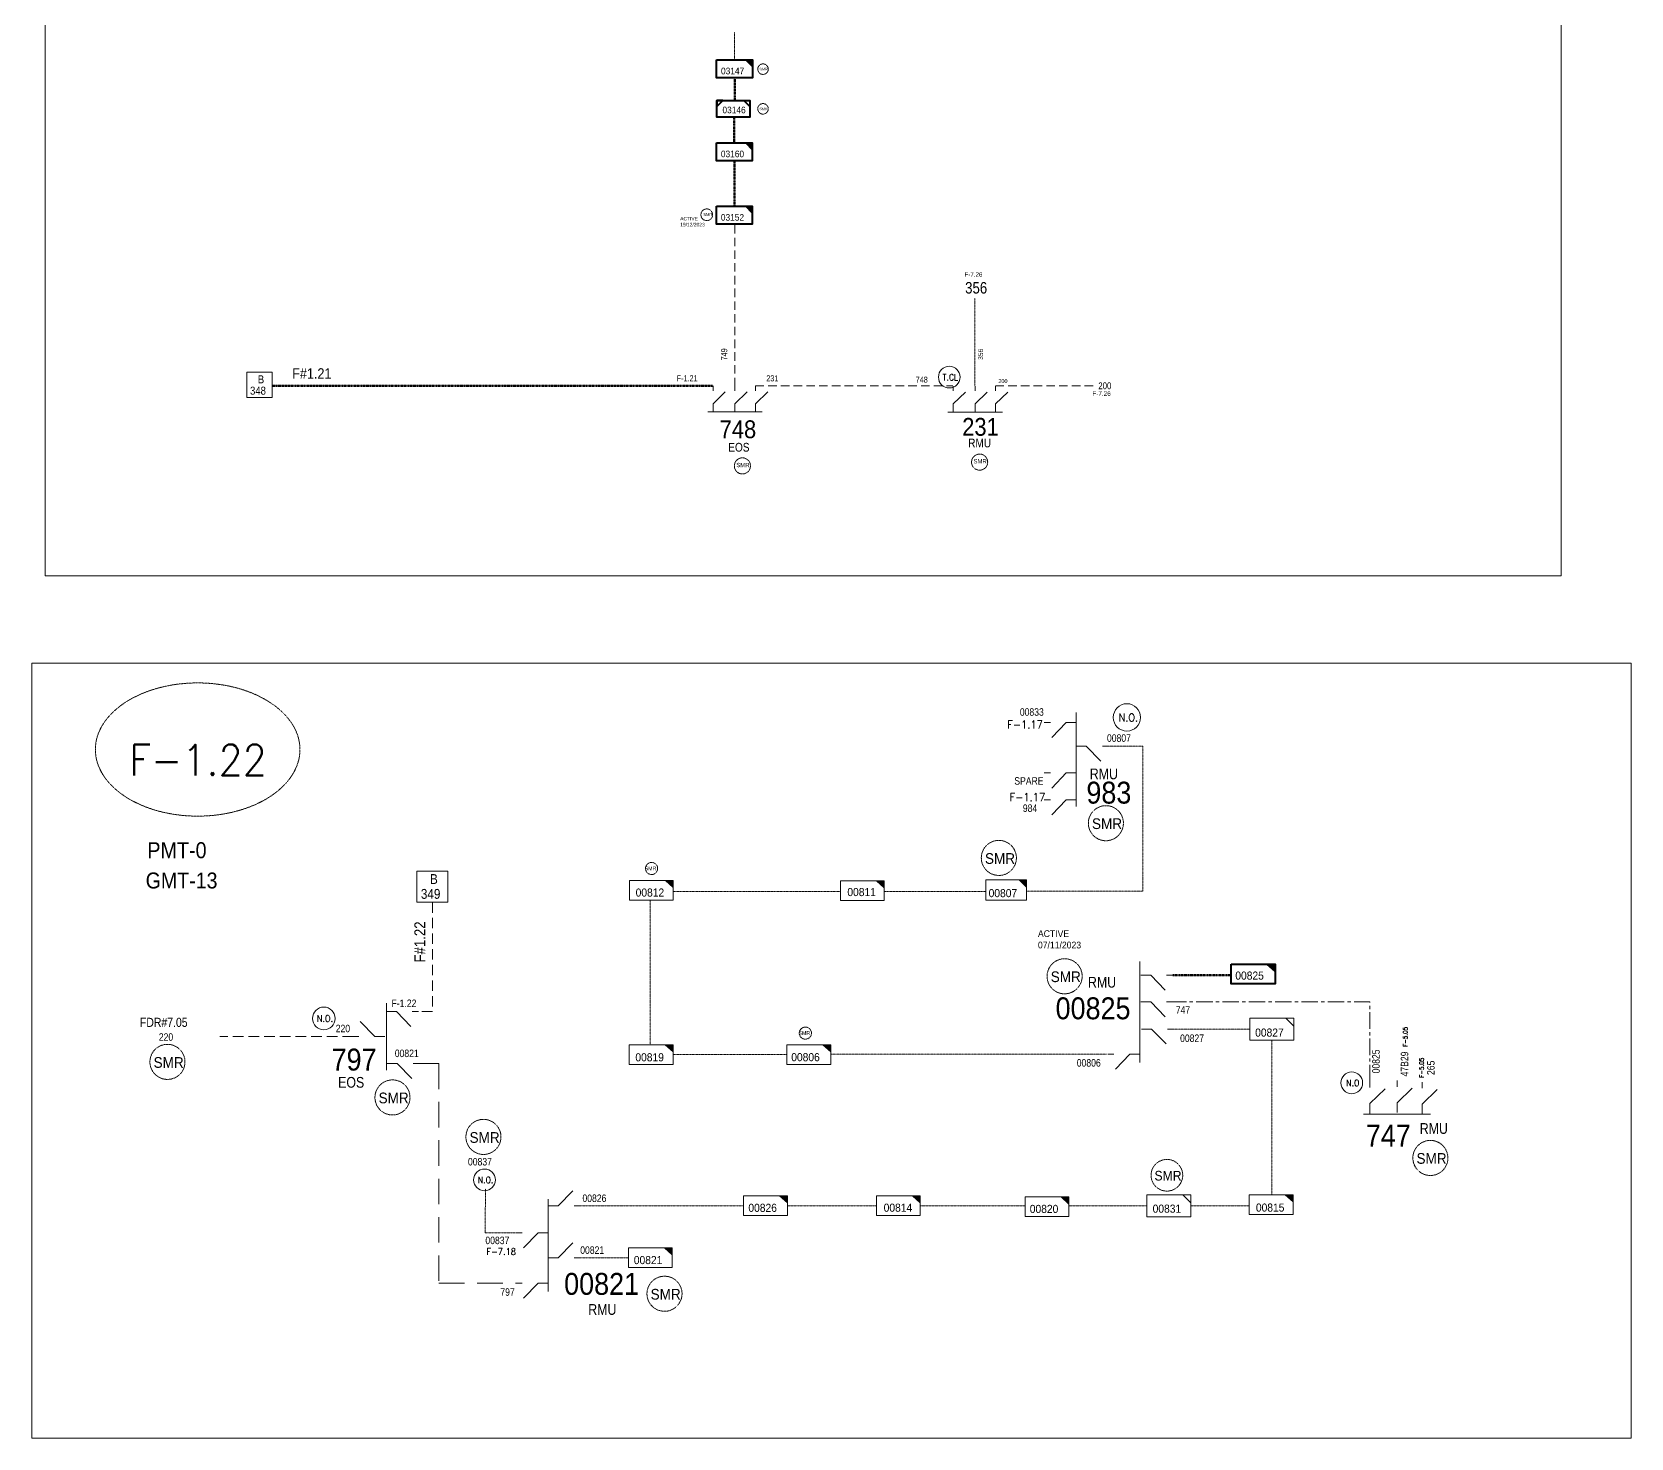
# Model space of a CAD drawing. Header units: metres. Extents: x 65984 to 144644, y -19036 to 23726.
# Drawn here: x 115214 to 116528, y 447 to 1601 of the extents above; entities that cross this region are included whole.
import ezdxf
from ezdxf.enums import TextEntityAlignment as Align

# ---------------------------------------------------------------- set-up
doc = ezdxf.new("R2010")
doc.units = ezdxf.units.M
doc.header["$MEASUREMENT"] = 0
for name, pattern in [('( Center )', [2, 1.25, -0.25, 0.25, -0.25]), ('DGN Style 3', [0.013877, 0, -0.013877]), ('HIDDEN2', [2381.25, 1587.5, -793.75])]:
    doc.linetypes.add(name, pattern=pattern)
doc.layers.get('0').update_dxf_attribs({"color": 95, "lineweight": 40})
for name, color, linetype, lineweight in [('d_eos', 111, 'Continuous', 40), ('d_eos no', 121, 'Continuous', 40), ('d_switch', 95, 'Continuous', 40), ('d_tf no', 6, 'Continuous', 40), ('d_ug cable', 95, 'Continuous', 40), ('d_ug main line', 95, 'Continuous', 40), ('d_unit sub', 7, 'Continuous', 40), ('FDR  1  05', 172, 'Continuous', 40), ('FDR  1  16', 234, 'Continuous', 40), ('FDR  5  05', 6, 'Continuous', 40), ('fedr no', 95, 'Continuous', 40), ('GRID STATION 01', 7, 'Continuous', 40), ('Level 37', 7, 'Continuous', 0), ('O H MAIN FEEDER', 4, 'Continuous', 100), ('SW N O', 114, 'Continuous', 30)]:
    doc.layers.add(name, color=color, linetype=linetype, lineweight=lineweight)
doc.styles.add('NASKHF', font='naskhf.shx', dxfattribs={"height": 8})
doc.styles.add('Style-Arial', font='arial.ttf')
doc.styles.add('Style-ENGINEERING', font='ENGINEERING.shx')
doc.styles.add('Style-msdefault', font='msdefault.shx')
doc.styles.add('Style-STANDARD', font='STANDARD.shx')

# ---------------------------------------------------------------- blocks, each defined once
blk = doc.blocks.new('*U1245')
at = {"layer": 'd_eos', "color": 2, "linetype": 'Continuous', "lineweight": 13, "ltscale": 1.126034}
for p, q in [((0.15, -13.36), (0.15, 17.24)), ((-5.07, 1.97), (-11.73, 8.84)), ((0.15, 13.44), (4.71, 13.44)), ((4.71, 13.44), (11.37, 6.58)), ((12, 13.44), (14.77, 13.44)), ((-12.36, 1.97), (-15.13, 1.97)), ((-0.51, 1.97), (-5.07, 1.97)), ((0.51, -10.36), (5.07, -10.36)), ((5.07, -10.36), (11.73, -17.22)), ((12.36, -10.36), (15.13, -10.36))]:
    blk.add_line(p, q, dxfattribs=at)
blk = doc.blocks.new('TF_8')
at = {"color": 0, "linetype": 'ByBlock', "lineweight": -2}
blk.add_line((6.3, 4.95), (9.9, 1.35), dxfattribs=at)
blk.add_3dface([(-10.1, 4.95), (9.9, 4.95), (9.9, -5.05), (-10.1, -5.05)], dxfattribs=at)
blk = doc.blocks.new('exist.us-1000kva')
at = {"color": 0, "linetype": 'ByBlock', "lineweight": -2, "flags": 128}
blk.add_lwpolyline([(40, 12.9), (32.8, 20), (40, 20)], close=True, dxfattribs=at)
at = {"color": 0, "linetype": 'ByBlock', "lineweight": -2, "extrusion": (0, 0, -1)}
blk.add_solid([(-40, 12.9), (-32.8, 20), (-40, 20)], dxfattribs=at)
at = {"color": 0, "linetype": 'ByBlock', "lineweight": -2, "xscale": 2, "yscale": 2}
blk.add_blockref('TF_8', (20.2, 10.1), dxfattribs=at)
blk = doc.blocks.new('*U1429')
at = {"layer": 'SW N O', "color": 3, "lineweight": 13, "ltscale": 0.426762}
blk.add_circle((0, 0), 16.8, dxfattribs=at)
at = {"layer": 'SW N O', "color": 3, "lineweight": 13, "style": 'Style-STANDARD'}
blk.add_text('N.O.', height=9.6, dxfattribs=at).set_placement((1.7, -0.2), align=Align.MIDDLE_CENTER)
blk = doc.blocks.new('*U893')
at = {"layer": 'SW N O', "color": 3, "lineweight": 13}
blk.add_circle((0, 0), 16.8, dxfattribs=at)
at = {"layer": 'SW N O', "color": 3, "lineweight": 13, "style": 'Style-STANDARD'}
blk.add_text('N.O.', height=9.6, dxfattribs=at).set_placement((1.7, -0.2), align=Align.MIDDLE_CENTER)
blk = doc.blocks.new('*U3520')
at = {"layer": 'SW N O', "color": 3, "lineweight": 13, "ltscale": 0.426762}
blk.add_circle((0, 0), 16.8, dxfattribs=at)
at = {"layer": 'SW N O', "color": 3, "lineweight": 13, "style": 'Style-STANDARD'}
blk.add_text('N.O', height=9.6, dxfattribs=at).set_placement((1.7, -0.2), align=Align.MIDDLE_CENTER)
blk = doc.blocks.new('*U3935')
at = {"layer": 'SW N O', "color": 3, "lineweight": 13, "ltscale": 0.426762}
blk.add_circle((0, 0), 16.8, dxfattribs=at)
at = {"layer": 'SW N O', "color": 3, "lineweight": 13, "style": 'Style-STANDARD'}
blk.add_text('N.O.', height=9.6, dxfattribs=at).set_placement((1.7, -0.2), align=Align.MIDDLE_CENTER)
blk = doc.blocks.new('*U4078')
at = {"layer": 'd_eos', "color": 2, "linetype": 'Continuous', "lineweight": 13, "ltscale": 0.915903}
for p, q in [((-4.54, 9.97), (-7.31, 9.97)), ((2.75, 9.97), (-3.91, 16.84)), ((7.31, 9.97), (2.75, 9.97)), ((7.31, -16.83), (7.31, 13.77)), ((2.75, -1.53), (-3.91, 5.33)), ((-4.54, -1.53), (-7.31, -1.53)), ((2.75, -13.83), (-3.91, -6.97)), ((7.31, -1.53), (2.75, -1.53)), ((-4.54, -13.83), (-7.31, -13.83)), ((7.31, -13.83), (2.75, -13.83))]:
    blk.add_line(p, q, dxfattribs=at)
blk = doc.blocks.new('*U1280')
at = {"layer": 'SW N O', "color": 1, "lineweight": 13}
blk.add_circle((0, 0), 16.8, dxfattribs=at)
at = {"layer": 'SW N O', "color": 1, "lineweight": 13, "style": 'Style-STANDARD'}
blk.add_text('T.CL', height=9.6, dxfattribs=at).set_placement((1.7, -0.2), align=Align.MIDDLE_CENTER)
blk = doc.blocks.new('*U2377')
at = {"layer": 'd_unit sub', "color": 2, "linetype": 'Continuous', "lineweight": 40, "flags": 128}
for points in [[(-9.48, 1.38), (-6.07, 4.73), (-9.48, 4.73)], [(9.49, 1.32), (6.02, 4.73), (9.5, 4.73)]]:
    blk.add_lwpolyline(points, close=True, dxfattribs=at)
at = {"layer": 'd_unit sub', "color": 2, "linetype": 'Continuous', "lineweight": 40, "xscale": 0.94866334575076, "yscale": 0.94866334575076, "zscale": 0.4380515265747434, "rotation": 359.9999999999999}
blk.add_blockref('TF_8', (0.1, 0.04), dxfattribs=at)

msp = doc.modelspace()

# ---------------------------------------------------------------- linework, layer by layer
at = {"layer": 'd_eos', "color": 2, "linetype": 'Continuous', "lineweight": 13, "ltscale": 1.126034}
for p, q in [((116072.1, 965.2), (116072.1, 1042.4)), ((116050.8, 1034.1), (116045.8, 1034.1)), ((116063.9, 1034.1), (116051.9, 1021.8)), ((116072.1, 1034.1), (116063.9, 1034.1)), ((116072.1, 1014.7), (116080.3, 1014.7)), ((116080.3, 1014.7), (116092.3, 1002.4)), ((116093.5, 1014.7), (116098.4, 1014.7)), ((116050.8, 992.7), (116045.8, 992.7)), ((116063.9, 992.7), (116051.9, 980.3)), ((116072.1, 992.7), (116063.9, 992.7)), ((116050.8, 970.6), (116045.8, 970.6)), ((116063.9, 970.6), (116051.9, 958.2)), ((116072.1, 970.6), (116063.9, 970.6)), ((116124.4, 837.9), (116124.4, 754.9)), ((116125, 826.6), (116133.2, 826.6)), ((116133.2, 826.6), (116145.2, 814.3)), ((116146.3, 826.6), (116151.3, 826.6)), ((116125, 804.6), (116133.2, 804.6)), ((116133.2, 804.6), (116145.2, 792.3)), ((116146.3, 804.6), (116151.3, 804.6)), ((116125.6, 782.4), (116133.8, 782.4)), ((116133.8, 782.4), (116145.8, 770.1)), ((116146.9, 782.4), (116151.9, 782.4)), ((116103, 761.8), (116098, 761.8)), ((116116.2, 761.8), (116104.2, 749.4)), ((116124.4, 761.8), (116116.2, 761.8)), ((116313.3, 734.4), (116313.3, 739.4)), ((116335.5, 735), (116335.5, 740)), ((116356.2, 733.8), (116356.2, 738.8)), ((116313.3, 721.3), (116325.7, 733.3)), ((116335.5, 721.9), (116347.9, 733.8)), ((116356.2, 720.7), (116368.5, 732.7)), ((116307.9, 712.5), (116363, 712.5)), ((116313.3, 713.1), (116313.3, 721.3)), ((116335.5, 713.7), (116335.5, 721.9)), ((116356.2, 712.5), (116356.2, 720.7)), ((115646.6, 637.2), (115658.6, 649.6)), ((115638.4, 642.6), (115638.4, 566.9)), ((115638.4, 637.2), (115646.6, 637.2)), ((115659.8, 637.2), (115664.7, 637.2)), ((115617.1, 615.1), (115612.1, 615.1)), ((115630.2, 615.1), (115618.2, 602.7)), ((115638.4, 615.1), (115630.2, 615.1)), ((115646.6, 594.4), (115658.6, 606.7)), ((115638.4, 594.4), (115646.6, 594.4)), ((115659.8, 594.4), (115664.7, 594.4)), ((115617.1, 573.7), (115612.1, 573.7)), ((115630.2, 573.7), (115618.2, 561.3)), ((115638.4, 573.7), (115630.2, 573.7))]:
    msp.add_line(p, q, dxfattribs=at)
at = {"layer": 'd_ug cable', "color": 20, "linetype": 'DGN Style 3', "lineweight": 13}
msp.add_line((115791.4, 1601), (115791.4, 1578.2), dxfattribs=at)
at = {"layer": 'd_ug cable', "color": 20, "linetype": 'DGN Style 3', "lineweight": 100}
for p, q in [((115791.6, 1563.5), (115791.6, 1544.5)), ((115791, 1531.3), (115791, 1510.1)), ((115791.4, 1495.1), (115791.4, 1458)), ((115412.3, 1310.6), (115773.7, 1310.6))]:
    msp.add_line(p, q, dxfattribs=at)
at = {"layer": 'd_ug cable', "color": 1, "linetype": 'DGN Style 3', "lineweight": 13}
msp.add_line((116097, 761.8), (115870.5, 761.8), dxfattribs=at)
at = {"layer": 'd_ug cable', "color": 2, "linetype": 'DGN Style 3', "lineweight": 13}
msp.add_line((115664.7, 594.4), (115704.3, 594.4), dxfattribs=at)
at = {"layer": 'd_ug cable', "color": 20, "linetype": 'HIDDEN2', "lineweight": 13, "ltscale": 0.004392}
for points in [[(115791.7, 1310.2), (115791.7, 1310.2), (115791.7, 1443.3)], [(115808.6, 1310.6), (115808.6, 1310.6), (115970.8, 1310.6)], [(116005.7, 1310.6), (116005.7, 1310.6), (116086.8, 1310.6)]]:
    msp.add_lwpolyline(points, dxfattribs=at)
at = {"layer": 'd_ug cable', "color": 7, "linetype": 'DGN Style 3', "lineweight": 13, "flags": 128}
msp.add_lwpolyline([(115988.9, 1310.3), (115988.9, 1310.3), (115988.9, 1382.6)], dxfattribs=at)
at = {"layer": 'd_ug cable', "color": 1, "linetype": 'DGN Style 3', "lineweight": 13, "flags": 128}
for points in [[(116098.4, 1014.7), (116126.7, 1014.7), (116126.7, 895.5), (116031.7, 895.5)], [(115878.4, 895.4), (115741.1, 895.4)], [(115997.8, 895.4), (115914.4, 895.4)], [(115722.2, 769.5), (115722.2, 888.1)], [(116214.6, 782.4), (116151.9, 782.4)], [(116232.6, 646.2), (116232.6, 773.3)], [(115834.6, 761.4), (115741, 761.4)], [(115586.7, 615.1), (115586.8, 651.1)], [(115664.7, 637.2), (115798.7, 637.2)], [(115834.8, 637.3), (115908, 637.3)], [(115944, 637.2), (116030, 637.2)], [(116066.4, 637.2), (116130, 637.2)], [(116166.3, 637.2), (116214.2, 637.2)], [(115611.6, 615.1), (115586.7, 615.1)]]:
    msp.add_lwpolyline(points, dxfattribs=at)
at = {"layer": 'd_ug cable', "color": 1, "linetype": 'HIDDEN2', "lineweight": 13, "ltscale": 0.0054}
for points in [[(115543.3, 886.5), (115543.3, 796.9), (115531.8, 796.9)], [(115478.1, 776.2), (115368.7, 776.2)]]:
    msp.add_lwpolyline(points, dxfattribs=at)
at = {"layer": 'd_ug cable', "color": 1, "linetype": 'DGN Style 3', "lineweight": 100, "flags": 128}
msp.add_lwpolyline([(116151.3, 826.6), (116199.3, 826.6)], dxfattribs=at)
at = {"layer": 'd_ug cable', "color": 2, "linetype": 'DGN Style 3', "lineweight": 13}
for centre, radius in [((115814.8, 1570.6), 4.32), ((115814.8, 1538), 4.32), ((115768.6, 1451), 4.8), ((115797.9, 1244.8), 6.62), ((115992.7, 1247.9), 6.62), ((116096.4, 951.4), 14.4), ((116008.5, 922.9), 14.4), ((115723.3, 914.2), 4.99), ((116062.5, 825.7), 14.4), ((115849.6, 779), 4.99), ((115325.7, 755.4), 14.4), ((115510.5, 726.2), 14.4), ((115585.2, 693.8), 14.4), ((116362.9, 676.5), 14.4), ((116146.5, 662.3), 13), ((115733.9, 565), 14.4)]:
    msp.add_circle(centre, radius, dxfattribs=at)
at = {"layer": 'd_ug main line', "color": 1, "linetype": 'HIDDEN2', "lineweight": 13, "ltscale": 0.01323}
msp.add_lwpolyline([(115532.5, 754), (115548.6, 754), (115548.6, 573.7), (115612.1, 573.7)], dxfattribs=at)
at = {"layer": 'FDR  1  16', "color": 1, "linetype": '( Center )', "lineweight": 13, "ltscale": 10.8, "flags": 128}
msp.add_lwpolyline([(116313.3, 739.4), (116313.3, 804.6), (116151.3, 804.6)], dxfattribs=at)
at = {"layer": 'fedr no', "color": 82, "linetype": 'DGN Style 3', "lineweight": 13, "true_color": 0x1dc70e}
msp.add_ellipse((115350.5, 1011.9), major_axis=(84, 0), ratio=0.651175, dxfattribs=at)
at = {"layer": 'GRID STATION 01', "color": 20, "lineweight": 13, "ltscale": 0.379284, "flags": 128}
msp.add_lwpolyline([(115411.6, 1321.7), (115390.8, 1321.7), (115390.8, 1301), (115411.6, 1301)], close=True, dxfattribs=at)
at = {"layer": 'GRID STATION 01', "color": 1, "lineweight": 13, "ltscale": 0.379284, "flags": 128}
msp.add_lwpolyline([(115556, 912.1), (115530.5, 912.1), (115530.5, 886.5), (115556, 886.5)], close=True, dxfattribs=at)
at = {"layer": 'O H MAIN FEEDER', "color": 140, "linetype": 'Continuous', "lineweight": 13, "flags": 128}
for points in [[(115225.3, 2017), (116470.4, 2017), (116470.4, 1154.4), (115225.3, 1154.4)], [(115214.4, 1082.8), (116527.7, 1082.8), (116527.7, 446.5), (115214.4, 446.5)]]:
    msp.add_lwpolyline(points, close=True, dxfattribs=at)

# ---------------------------------------------------------------- block references
at = {"layer": 'd_eos', "color": 2, "linetype": 'Continuous', "lineweight": 13, "ltscale": 0.915903, "xscale": 1.464100000000001, "yscale": 1.464100000000001, "zscale": 1.464100000000001, "rotation": 270}
for p in [(115794, 1299.9), (115991.2, 1299.7)]:
    msp.add_blockref('*U4078', p, dxfattribs=at)
at = {"layer": 'd_eos', "color": 2, "linetype": 'Continuous', "lineweight": 13, "ltscale": 1.126034, "xscale": 1.8, "yscale": 1.8, "zscale": 1.8}
msp.add_blockref('*U1245', (115505.2, 772.7), dxfattribs=at)
at = {"layer": 'd_tf no', "color": 2, "linetype": 'Continuous', "lineweight": 40, "xscale": 0.7380726669701473, "yscale": 0.7380726669701473, "zscale": 0.6248226346118861}
for p in [(115776.6, 1563.4), (115776.5, 1443.2)]:
    msp.add_blockref('exist.us-1000kva', p, dxfattribs=at)
at = {"layer": 'd_unit sub', "color": 2, "linetype": 'Continuous', "lineweight": 40, "xscale": 1.426367896711974, "yscale": 1.426367896711974, "zscale": 1.426367896711974}
msp.add_blockref('*U2377', (115790.5, 1538), dxfattribs=at)
at = {"layer": 'd_unit sub', "color": 20, "linetype": 'Continuous', "lineweight": 40, "xscale": 0.7380726669701473, "yscale": 0.7380726669701473, "zscale": 0.6248226346118861}
msp.add_blockref('exist.us-1000kva', (115776.5, 1495.3), dxfattribs=at)
at = {"layer": 'FDR  1  05', "color": 2, "linetype": 'Continuous', "lineweight": 13, "zscale": 0.7681720799818282}
for name, p, xscale, yscale in [('exist.us-1000kva', (115705.1, 888.1), 0.9, 0.81), ('exist.us-1000kva', (115834.5, 753.3), 0.9, 0.81), ('TF_8', (116148.3, 637.3), 1.8, 1.8), ('exist.us-1000kva', (115704.3, 586.6), 0.9, 0.81)]:
    msp.add_blockref(name, p, dxfattribs=dict(at, xscale=xscale, yscale=yscale))
at = {"layer": 'FDR  1  05', "color": 1, "linetype": 'Continuous', "lineweight": 13, "zscale": 0.7681720799818282}
for name, p, xscale, yscale in [('exist.us-1000kva', (115878.4, 888), 0.9, 0.81), ('TF_8', (116232.8, 782.4), 1.8, 1.8), ('exist.us-1000kva', (115705, 753.3), 0.9, 0.81), ('exist.us-1000kva', (115798.8, 629.2), 0.9, 0.81), ('exist.us-1000kva', (115908, 629.2), 0.9, 0.81), ('exist.us-1000kva', (116030.1, 628.3), 0.9, 0.81), ('exist.us-1000kva', (116214.2, 630), 0.9, 0.81)]:
    msp.add_blockref(name, p, dxfattribs=dict(at, xscale=xscale, yscale=yscale))
at = {"layer": 'FDR  1  05', "color": 2, "linetype": 'Continuous', "lineweight": 13, "xscale": 0.8346540986106592, "yscale": 0.8346540986106592, "zscale": 0.7681720799818282, "rotation": 359.9999999999999}
msp.add_blockref('exist.us-1000kva', (115997.8, 888.3), dxfattribs=at)
at = {"layer": 'FDR  1  05', "color": 1, "linetype": 'Continuous', "lineweight": 40, "xscale": 0.9, "yscale": 0.81, "zscale": 0.7681720799818282}
msp.add_blockref('exist.us-1000kva', (116199.3, 819.5), dxfattribs=at)
at = {"layer": 'SW N O', "color": 1, "lineweight": 13, "xscale": 0.5302179055487795, "yscale": 0.5302179055487795, "zscale": 0.5302179055487795}
msp.add_blockref('*U1280', (115967.8, 1317.7), dxfattribs=at)
at = {"layer": 'SW N O', "color": 3, "lineweight": 13}
for name, p, xscale, yscale, zscale in [('*U893', (116113.7, 1038.3), 0.6676178531775693, 0.6676178531775693, 0.6676178531775693), ('*U3935', (115454.1, 791.1), 0.5545059803147633, 0.5545059803147633, 0.5545059803147633), ('*U3520', (116298.3, 738.2), 0.5311250343759859, 0.5311250343759859, 0.5311250343759859), ('*U1429', (115586.1, 658.5), 0.5311250343759859, 0.5311250343759859, 0.5311250343759859)]:
    msp.add_blockref(name, p, dxfattribs=dict(at, xscale=xscale, yscale=yscale, zscale=zscale))

# ---------------------------------------------------------------- texts
at = {"layer": 'd_eos no', "color": 7, "linetype": 'Continuous', "lineweight": 13, "style": 'Style-Arial', "width": 0.88}
for s, height, p in [('748', 14.64, (115779.2, 1282.2)), ('231', 14.64, (115978.4, 1284.2)), ('PMT-0', 13.18, (115309.2, 935.8))]:
    msp.add_text(s, height=height, dxfattribs=at).set_placement(p, align=Align.TOP_LEFT)
at = {"layer": 'd_eos no', "color": 2, "linetype": 'Continuous', "lineweight": 13, "style": 'Style-Arial', "width": 0.88}
for s, p in [('983', (116080.4, 985.5)), ('747', (116309.9, 703.9)), ('00821', (115651.5, 582.1))]:
    msp.add_text(s, height=18, dxfattribs=at).set_placement(p, align=Align.TOP_LEFT)
at = {"layer": 'd_eos no', "color": 121, "linetype": 'Continuous', "lineweight": 13, "style": 'Style-Arial', "width": 0.88}
msp.add_text('00825', height=18, dxfattribs=at).set_placement((116055.1, 808.4), align=Align.TOP_LEFT)
at = {"layer": 'd_eos no', "color": 2, "linetype": 'Continuous', "lineweight": 13, "style": 'Style-Arial', "width": 0.88}
msp.add_text('797', height=18, dxfattribs=at).set_placement((115460.5, 748.3))
at = {"layer": 'd_eos no', "color": 7, "linetype": 'Continuous', "lineweight": 13, "insert": (115307.8, 910.9), "char_height": 13.088, "attachment_point": 1, "style": 'NASKHF'}
msp.add_mtext('\\fArial|b0|i0|c178178|p39;\\H1x;\\W0.88;GMT-13\\P', dxfattribs=at)
at = {"layer": 'd_switch', "color": 2, "linetype": 'Continuous', "lineweight": 30, "style": 'Style-msdefault', "width": 0.857143}
for height, p in [(3.71, (115980.3, 1403.8)), (3.81, (116085.3, 1306.1))]:
    msp.add_text('F-7.26', height=height, dxfattribs=at).set_placement(p, align=Align.TOP_LEFT)
at = {"layer": 'd_switch', "color": 7, "linetype": 'Continuous', "lineweight": 13, "ltscale": 1.592097, "style": 'Style-ENGINEERING', "width": 0.857143}
msp.add_text('356', height=9.48, dxfattribs=at).set_placement((115980.8, 1395.8), align=Align.TOP_LEFT)
at = {"layer": 'd_switch', "color": 7, "linetype": 'Continuous', "lineweight": 13, "style": 'Style-ENGINEERING', "width": 0.857143}
msp.add_text('749', height=5.02, rotation=90, dxfattribs=at).set_placement((115780.4, 1331.4), align=Align.TOP_LEFT)
at = {"layer": 'd_switch', "color": 7, "linetype": 'Continuous', "lineweight": 13, "ltscale": 0.928985, "style": 'Style-ENGINEERING', "width": 0.857143}
msp.add_text('356', height=3.94, rotation=90, dxfattribs=at).set_placement((115991.6, 1331.9), align=Align.TOP_LEFT)
at = {"layer": 'd_switch', "color": 7, "linetype": 'Continuous', "lineweight": 13, "style": 'Style-ENGINEERING', "width": 0.857143}
for s, height, p in [('F-1.21', 5.02, (115743.9, 1319.3)), ('231', 5.02, (115817.5, 1319.2)), ('748', 5.02, (115940.2, 1318.1)), ('F-1.22', 6.17, (115509.7, 806.6)), ('220', 6.17, (115463.9, 785.9)), ('00821', 6.17, (115512.4, 765.5)), ('00806', 6.17, (116072.5, 757.7)), ('00837', 6.17, (115586.8, 611.9))]:
    msp.add_text(s, height=height, dxfattribs=at).set_placement(p, align=Align.TOP_LEFT)
at = {"layer": 'd_switch', "color": 7, "linetype": 'Continuous', "lineweight": 13, "ltscale": 0.779394, "style": 'Style-ENGINEERING', "width": 0.857143}
msp.add_text('200', height=3.28, dxfattribs=at).set_placement((116008.1, 1316.1), align=Align.TOP_LEFT)
at = {"layer": 'd_switch', "color": 7, "linetype": 'Continuous', "lineweight": 13, "ltscale": 1.075101, "style": 'Style-ENGINEERING', "width": 0.857143}
msp.add_text('200', height=5.59, dxfattribs=at).set_placement((116090.2, 1313.4), align=Align.TOP_LEFT)
at = {"layer": 'd_switch', "color": 74, "linetype": 'Continuous', "lineweight": 13, "style": 'Style-ENGINEERING', "width": 0.857143}
msp.add_text('00833', height=6.17, dxfattribs=at).set_placement((116045.4, 1045.8), align=Align.TOP_RIGHT)
at = {"layer": 'd_switch', "color": 2, "linetype": 'Continuous', "lineweight": 13, "style": 'Style-ENGINEERING', "width": 0.857143}
for s, p in [('00807', (116097.3, 1024.4)), ('SPARE', (116021.2, 989.2)), ('220', (115318.6, 778.9)), ('00837', (115572.5, 676.5)), ('00821', (115664.7, 603.9)), ('797', (115599.1, 569.5))]:
    msp.add_text(s, height=6.17, dxfattribs=at).set_placement(p, align=Align.TOP_LEFT)
at = {"layer": 'd_switch', "color": 74, "linetype": 'Continuous', "lineweight": 13, "style": 'Style-ENGINEERING', "width": 0.857143}
msp.add_text('984', height=6.17, dxfattribs=at).set_placement((116028.2, 966.8), align=Align.TOP_LEFT)
at = {"layer": 'd_switch', "color": 7, "linetype": 'Continuous', "lineweight": 13, "style": 'Style-ENGINEERING', "width": 0.857143}
for s, rotation, p in [('747', 0.0004, (116165.6, 801.1)), ('00827', 0.0004, (116177, 777.9)), ('00825', 90, (116315.1, 765.6)), ('47B29', 90, (116338.6, 763.9)), ('265', 90, (116360.2, 756.4))]:
    msp.add_text(s, height=6.17, rotation=rotation, dxfattribs=at).set_placement(p, align=Align.TOP_RIGHT)
at = {"layer": 'd_switch', "color": 55, "linetype": 'Continuous', "lineweight": 30, "style": 'Style-msdefault', "width": 0.857143}
msp.add_text('FDR#7.05', height=7.49, dxfattribs=at).set_placement((115303.1, 791.6), align=Align.TOP_LEFT)
at = {"layer": 'd_switch', "color": 1, "linetype": 'Continuous', "lineweight": 13, "style": 'Style-ENGINEERING', "width": 0.857143}
msp.add_text('00826', height=6.17, dxfattribs=at).set_placement((115666.5, 646.5), align=Align.TOP_LEFT)
at = {"layer": 'd_tf no', "color": 121, "linetype": 'Continuous', "lineweight": 40, "style": 'Style-msdefault', "width": 0.945946}
for s, p in [('03147', (115780.3, 1571.8)), ('03152', (115780.2, 1451.6))]:
    msp.add_text(s, height=5.42, dxfattribs=at).set_placement(p, align=Align.TOP_LEFT)
at = {"layer": 'd_tf no', "color": 1, "linetype": 'Continuous', "lineweight": 40, "style": 'Style-msdefault', "width": 0.945946}
for height, p in [(2.18, (115811.9, 1571.7)), (2.18, (115811.9, 1539.1)), (2.43, (115765.8, 1452.4)), (3.55, (115987.7, 1250.4)), (3.55, (115792.9, 1247.3)), (8.79, (116085, 955.4)), (8.79, (115997.1, 926.8)), (8.79, (116051.1, 829.7)), (8.79, (115314.3, 759.3)), (8.79, (115499.1, 730.2)), (8.79, (115573.8, 697.7)), (8.79, (116351.5, 680.5)), (7.91, (116136.3, 665.9)), (8.79, (115722.5, 569))]:
    msp.add_text('SMR', height=height, dxfattribs=at).set_placement(p, align=Align.TOP_LEFT)
at = {"layer": 'd_tf no', "color": 2, "linetype": 'Continuous', "lineweight": 40, "style": 'Style-msdefault', "width": 0.945946}
msp.add_text('03146', height=5.42, dxfattribs=at).set_placement((115781.5, 1539.8), align=Align.TOP_LEFT)
at = {"layer": 'd_tf no', "color": 20, "linetype": 'Continuous', "lineweight": 40, "style": 'Style-msdefault', "width": 0.945946}
msp.add_text('03160', height=5.42, dxfattribs=at).set_placement((115780.2, 1503.7), align=Align.TOP_LEFT)
at = {"layer": 'd_tf no', "color": 1, "linetype": 'Continuous', "lineweight": 13, "style": 'Style-msdefault', "width": 0.945946}
for s, p in [('00826', (115802.8, 638.9)), ('00814', (115913.9, 639))]:
    msp.add_text(s, height=6.66, dxfattribs=at).set_placement(p, align=Align.TOP_LEFT)
at = {"layer": 'd_tf no', "color": 2, "linetype": 'Continuous', "lineweight": 13, "style": 'Style-msdefault', "width": 0.945946}
msp.add_text('00821', height=6.66, dxfattribs=at).set_placement((115708.7, 596), align=Align.TOP_LEFT)
at = {"layer": 'd_tf no', "color": 121, "linetype": 'Continuous', "lineweight": 40, "attachment_point": 1, "style": 'NASKHF'}
for s, insert, char_height in [('\\Fmsdefault;\\H1x;\\W0.945946;ACTIVE\\P19/12/2023', (115746.8, 1449.3), 2.925), ('\\Fmsdefault;\\H1x;\\W0.945946;ACTIVE\\P07/11/2023\\P', (116040.6, 863.5), 5.6)]:
    msp.add_mtext(s, dxfattribs=dict(at, insert=insert, char_height=char_height))
at = {"layer": 'FDR  5  05', "color": 2, "linetype": 'Continuous', "lineweight": 13, "style": 'Style-msdefault', "width": 0.945946}
for s, p in [('00812', (115710.2, 897.8)), ('00807', (116000.1, 897.3)), ('00806', (115838, 762.6)), ('00831', (116134.8, 638.2))]:
    msp.add_text(s, height=6.66, dxfattribs=at).set_placement(p, align=Align.TOP_LEFT)
at = {"layer": 'FDR  5  05', "color": 1, "linetype": 'Continuous', "lineweight": 13, "style": 'Style-msdefault', "width": 0.945946}
for s, p in [('00811', (115884.1, 898.2)), ('00827', (116219, 782.8)), ('00819', (115710, 762.5)), ('00820', (116033.9, 638)), ('00815', (116219.6, 639.1))]:
    msp.add_text(s, height=6.66, dxfattribs=at).set_placement(p, align=Align.TOP_LEFT)
at = {"layer": 'FDR  5  05', "color": 1, "linetype": 'Continuous', "lineweight": 40, "style": 'Style-msdefault', "width": 0.945946}
msp.add_text('00825', height=6.66, dxfattribs=at).set_placement((116202.7, 829.6), align=Align.TOP_LEFT)
at = {"layer": 'fedr no', "color": 2, "linetype": 'Continuous', "lineweight": 40, "attachment_point": 5, "style": 'Style-STANDARD'}
for s, insert, char_height in [('F-1.17', (116030, 1032.4), 6.57), ('F-1.17', (116032, 972.8), 6.57), ('F-7.18', (115599.8, 599.6), 5.47)]:
    msp.add_mtext(s, dxfattribs=dict(at, insert=insert, char_height=char_height))
at = {"layer": 'fedr no', "color": 6, "linetype": 'Continuous', "lineweight": 13, "insert": (115350.8, 1003.3), "char_height": 25.36, "attachment_point": 5, "style": 'Style-STANDARD'}
msp.add_mtext('F-1.22', dxfattribs=at)
at = {"layer": 'fedr no', "color": 2, "linetype": 'Continuous', "lineweight": 40, "char_height": 3.68, "attachment_point": 5, "rotation": 90, "style": 'Style-STANDARD'}
for insert in [(116342.3, 775.9), (116355.7, 750.6)]:
    msp.add_mtext('F-5.05', dxfattribs=dict(at, insert=insert))
at = {"layer": 'GRID STATION 01', "color": 20, "linetype": 'Continuous', "lineweight": 13, "style": 'Style-msdefault', "width": 0.888889}
for s, p in [('B', (115399.9, 1319.2)), ('348', (115393.5, 1309.9))]:
    msp.add_text(s, height=6.59, dxfattribs=at).set_placement(p, align=Align.TOP_LEFT)
at = {"layer": 'GRID STATION 01', "color": 2, "linetype": 'Continuous', "lineweight": 13, "style": 'Style-msdefault', "width": 0.9}
msp.add_text('F#1.21', height=8.62, dxfattribs=at).set_placement((115428.1, 1325), align=Align.TOP_LEFT)
at = {"layer": 'GRID STATION 01', "color": 1, "linetype": 'Continuous', "lineweight": 13, "style": 'Style-msdefault', "width": 0.888889}
for s, p in [('B', (115541.3, 909.6)), ('349', (115533.8, 897.4))]:
    msp.add_text(s, height=8.1, dxfattribs=at).set_placement(p, align=Align.TOP_LEFT)
at = {"layer": 'GRID STATION 01', "color": 1, "linetype": 'Continuous', "lineweight": 13, "style": 'Style-msdefault', "width": 0.9}
msp.add_text('F#1.22', height=9, rotation=90, dxfattribs=at).set_placement((115528.5, 837), align=Align.TOP_LEFT)
at = {"layer": 'Level 37', "color": 7, "linetype": 'Continuous', "lineweight": 13, "style": 'Style-msdefault', "width": 0.86}
for s, p in [('EOS', (115803.7, 1263.7)), ('RMU', (116002.1, 1267.2))]:
    msp.add_text(s, height=7.17, rotation=0.0004, dxfattribs=at).set_placement(p, align=Align.TOP_RIGHT)
at = {"layer": 'Level 37', "color": 2, "linetype": 'Continuous', "lineweight": 13, "style": 'Style-msdefault', "width": 0.86}
for p in [(116106.3, 996.3), (116104.8, 825.2), (116377.3, 705.1), (115694.4, 556.5)]:
    msp.add_text('RMU', height=8.82, rotation=0.0004, dxfattribs=at).set_placement(p, align=Align.TOP_RIGHT)
at = {"layer": 'Level 37', "color": 1, "linetype": 'Continuous', "lineweight": 13, "ltscale": 0.81, "style": 'Style-msdefault', "width": 0.86}
for p in [(115727.2, 912.7), (115853.5, 777.5)]:
    msp.add_text('SMR', height=3.13, rotation=359.9996, dxfattribs=at).set_placement(p, align=Align.RIGHT)
at = {"layer": 'Level 37', "color": 2, "linetype": 'Continuous', "lineweight": 13, "style": 'Style-msdefault', "width": 0.86}
msp.add_text('EOS', height=8.82, rotation=359.9996, dxfattribs=at).set_placement((115487.3, 734.2), align=Align.RIGHT)

doc.saveas('drawing.dxf')
